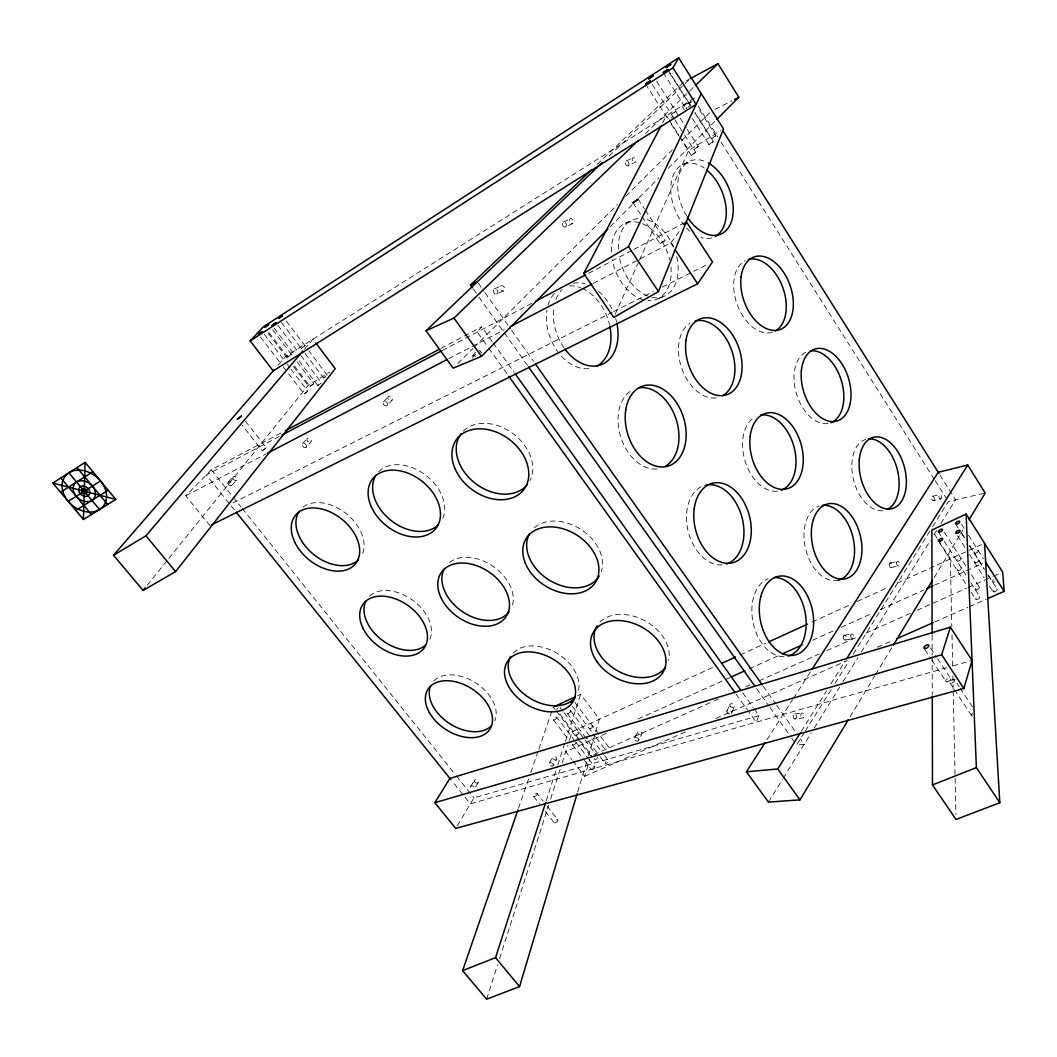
<?xml version="1.0" encoding="UTF-8"?>
<svg xmlns="http://www.w3.org/2000/svg" width="1057" height="1057" viewBox="0 0 1057 1057"><rect width="100%" height="100%" fill="white"/><g stroke="black" fill="none" stroke-linecap="round" stroke-linejoin="round"><path stroke-width="0.75" stroke-dasharray="5 3.75" d="M694.977 112.888L711.335 138.692L714.889 136.736L715.734 135.692L697.673 107.14M692.375 118.437L708.93 144.492L712.51 142.536L713.369 141.466L695.096 112.637M711.335 138.692L715.734 135.692M708.93 144.492L713.369 141.466M325.212 377.217L323.627 377.983L326.203 375.684M698.228 146.5L693.868 149.46L698.228 146.5L687.037 128.954M695.691 152.353L691.278 155.353L695.691 152.353L684.368 134.649M321.064 383.255L317.721 385.435L321.09 382.7M297.162 361.956L313.665 383.651L313.282 384.246L309.992 386.386L294.427 365.986M309.992 386.386L313.665 383.651M290.992 369.25L307.706 391.116L306.041 392.794L304.099 393.917L287.253 372.024M304.099 393.917L307.706 391.116M645.351 210.158L665.157 240.216L664.073 241.591L659.978 243.678L641.956 216.394M659.978 243.678L665.157 240.216M287.729 357.068L291.336 354.306L287.729 357.068L267.91 331.198M245.422 421.162L266.219 447.706L265.743 448.419L262.295 450.758L242.357 425.442M262.295 450.758L266.219 447.706M572.722 760.776L584.693 776.353L589.793 759.19M577.664 792.023L588.062 757.222M588.524 755.636L595.144 733.492M595.62 731.906L599.398 719.249L580.584 694.304L577.717 695.638M486.616 999.209L497.609 964.79M499.617 958.527L548.623 805.236M550.631 798.973L560.131 769.258M562.126 762.995L567.701 745.542M569.631 739.53L572.128 731.708L713.092 667.297M546.165 800.889L557.303 766.404M557.805 764.832L564.9 742.886M565.403 741.327L580.584 694.304M518.432 808.433L528.632 778.798M530.773 772.561L538.29 750.721M538.832 749.162L553.313 707.054L555.295 709.643M754.196 708.917L758.966 715.615L756.165 722.142L748.501 711.427M615.095 314.444L638.719 261.779M639.393 260.273L688.675 150.424L720.702 130.645M731.642 712.947L734.549 706.486M726.899 711.176L729.832 704.715M638.573 740.574A2.418 1.638 28 0 0 636.301 737.535A2.418 1.638 28 0 0 634.662 739.874A2.418 1.638 28 0 0 638.573 740.574L641.771 734.271A2.405 1.638 27.9 0 0 639.511 731.233A2.405 1.638 27.9 0 0 637.873 733.571A2.405 1.638 27.9 0 0 641.771 734.271M634.451 738.077L637.662 731.774M662.58 122.969L666.412 115.662L668.196 118.45M553.221 765.625A2.312 1.519 30 0 0 551.054 762.692A2.312 1.519 30 0 0 549.534 764.845A2.312 1.519 30 0 0 553.221 765.625L556.643 759.454A2.299 1.519 30 0 0 554.476 756.548A2.299 1.519 30 0 0 552.97 758.688A2.299 1.519 30 0 0 556.643 759.454M549.31 763.154L552.745 757.01M457.337 825.676L473.919 797.85L758.966 715.615M478.16 782.642L474.553 788.654A2.22 1.401 31.6 0 0 473.391 786.289A2.22 1.401 31.6 0 0 470.761 786.342A2.22 1.401 31.6 0 0 471.937 788.694M470.761 786.342L474.382 780.33M850.079 716.818L874.72 676.004M875.566 674.604L891.712 647.862M934.19 577.479L959.677 535.252M960.536 533.851L964.777 526.809M768.426 802.091L782.299 779.709M783.158 778.309L811.168 733.069M814.352 727.929L839.694 686.984M842.944 681.752L857.861 657.652M861.323 652.063L930.49 540.325M933.912 534.816L936.542 530.561M940.836 523.611L955.568 499.829L938.206 472.294M804.456 732.448L796.621 745.04L804.245 744.247L800.44 738.856M805.328 731.048L831.489 689.058M834.977 683.456L848.93 661.061M853.29 654.058L931.746 528.09M932.618 526.69L948.314 501.494L985.177 493.024M801.285 731.325L826.561 690.882M830.921 683.919L844.86 661.603M766.84 739.913L792.591 699.694M793.477 698.307L811.234 670.587M640.08 258.939L670.759 242.938L680.51 229.699M147.214 585.301L167.825 559.695M168.856 558.413L308.036 385.501L329.771 372.077M475.597 354.135L472.043 358.349A2.748 2.114 40.7 0 1 475.795 356.42M472.294 356.09L475.848 351.889M304.456 349.22L312.964 339.205L314.894 341.768M492.205 341.596L481.688 326.851L477.209 332.057L487.766 346.802M278.282 365.075L285.813 356.368L695.678 97.165M387.377 405.478A2.629 1.929 41.3 0 0 385.594 401.607A2.629 1.929 41.3 0 0 383.321 404.051A2.629 1.929 41.3 0 0 387.377 405.478L392.028 400.22A2.616 1.929 41.4 0 0 390.244 396.375A2.616 1.929 41.4 0 0 387.985 398.819A2.616 1.929 41.4 0 0 392.028 400.22M383.48 401.951L388.144 396.719M306.173 447.177A2.524 1.757 41.6 0 0 304.456 443.517A2.524 1.757 41.6 0 0 302.342 445.724A2.524 1.757 41.6 0 0 306.173 447.177L310.983 441.971A2.51 1.757 41.7 0 0 309.265 438.325A2.51 1.757 41.7 0 0 307.164 440.518A2.51 1.757 41.7 0 0 310.983 441.971M302.474 443.768L307.296 438.563M231.827 485.335L236.755 480.169M228.193 482.137L233.135 476.984M210.013 525.646L185.768 495.773L211.321 469.837L281.096 432.934M686.455 108.475L687.182 107.801M610.14 226.793L632.165 204.622M639.128 197.619L658.828 177.774M668.103 168.433L715.642 120.59M457.826 363.516L472.981 348.427M474.144 347.264L617.552 204.463M625.704 196.338L672.344 149.896M681.673 140.607L709.657 112.742M645.417 133.605L694.172 86.634M609.215 155.947L688.926 79.883M597.218 164.39L683.311 82.433L688.754 79.486M690.908 101.578L688.953 103.375L691.978 101.749M688.252 106.995L689.904 106.004M671.182 117.763L672.635 116.983M440.994 348.374L481.688 326.851M279.259 436.462L206.3 474.937L235.183 510.914M442.262 350.488L531.697 303.333M588.604 273.314L632.377 250.232M633.843 249.452L686.363 221.759M683.615 105.396L690.446 101.802M185.768 495.773L266.113 453.889M448.723 358.693L504.229 329.758M593.334 283.302L638.626 259.692M715.021 109.439L731.827 100.825M626.193 161.126L633.064 157.625M628.149 165.87A2.576 1.691 65.5 0 0 628.056 161.813A2.576 1.691 65.5 0 0 625.295 162.804A2.576 1.691 65.5 0 0 628.149 165.87L635.032 162.408A2.576 1.691 65.5 0 0 634.927 158.325A2.576 1.691 65.5 0 0 632.178 159.316A2.576 1.691 65.5 0 0 635.032 162.408M232.923 502.947L612.162 312.33M613.641 311.59L653.477 291.56M662.329 287.108L706.604 264.858M563.341 222.062L570.225 218.707M683.403 164.324L690.313 160.955M565.495 226.978A2.682 1.85 65.5 0 0 565.35 222.67A2.682 1.85 65.5 0 0 562.403 223.925A2.682 1.85 65.5 0 0 565.495 226.978L572.392 223.648A2.695 1.85 65.6 0 0 572.247 219.314A2.695 1.85 65.6 0 0 569.287 220.569A2.695 1.85 65.6 0 0 572.392 223.648M625.321 223.304L632.271 220.067M494.399 288.944L501.282 285.76M496.698 294.071A2.801 2.048 65.7 0 0 496.579 289.512A2.801 2.048 65.7 0 0 493.355 290.952A2.801 2.048 65.7 0 0 496.698 294.071L503.581 290.913A2.814 2.048 65.7 0 0 503.462 286.328A2.814 2.048 65.7 0 0 500.238 287.768A2.814 2.048 65.7 0 0 503.581 290.913M740.085 654.97L765.585 643.317M812.08 622.071L851.07 604.26M857.068 601.512L888.554 587.124M897.552 583.015L981.57 544.632M606.374 733.333L565.746 751.686L571.731 759.481M637.979 719.064L723.768 680.338M725.274 679.651L729.792 677.616M749.36 668.777L779.458 655.181M812.569 640.238L833.643 630.725M841.161 627.33L872.765 613.06M880.296 609.651L923.937 589.951M934.48 585.195L982.64 563.447M593.717 754.724L712.497 701.676M714.004 701.002L718.509 698.994M745.581 686.905L750.087 684.896M759.111 680.867L819.254 654.006M826.772 650.65L856.844 637.212M865.868 633.183L910.962 613.034M916.987 610.351L966.6 588.194M968.106 587.52L992.166 576.778M993.659 576.105L999.684 573.423M584.693 776.353L685.782 731.761M715.959 718.456L847.225 660.559M877.402 647.241L892.491 640.582M934.745 621.952L967.935 607.313M969.441 606.639L986.049 599.319M658.049 298.721L665.104 295.854M946.649 667.694L470.339 803.862L451.775 780.727M952.991 665.87L972.044 660.427M932.419 496.301L939.686 494.597M933.476 500.622A2.22 1.308 76.1 0 0 933.793 497.12A2.22 1.308 76.1 0 0 931.574 497.636A2.22 1.308 76.1 0 0 933.476 500.622L940.73 498.93A2.233 1.308 76.1 0 0 941.047 495.416A2.233 1.308 76.1 0 0 938.841 495.944A2.233 1.308 76.1 0 0 940.73 498.93M890.153 562.971L897.525 561.478M891.17 567.49L898.556 566.01M844.239 635.283L851.717 634.055M845.362 639.987L852.854 638.772M794.732 713.924L802.329 712.986M795.036 718.958A2.537 1.665 81.3 0 0 796.265 715.259A2.537 1.665 81.3 0 0 793.345 715.1A2.537 1.665 81.3 0 0 795.036 718.958L802.633 718.047A2.55 1.665 81.3 0 0 803.862 714.334A2.55 1.665 81.3 0 0 800.942 714.175A2.55 1.665 81.3 0 0 802.633 718.047M327.194 375.209L308.855 350.818M691.278 155.353L681.686 140.383M479.601 350.647A2.735 2.114 40.8 0 1 480.169 351.083L480.644 351.611M211.321 469.837L241.181 507.135M242.212 508.43L455.382 774.689M456.413 775.983L473.919 797.85M533.613 796.41L539.519 803.915M545.412 811.432L554.264 822.703M537.26 793.582A2.312 0.965 -39.1 0 1 534.961 796.41A2.312 0.965 -39.1 0 1 534.089 794.983A2.312 0.965 -39.1 0 1 537.26 793.582L543.153 801.1M547.09 806.108L557.885 819.902A2.299 1.004 -39.3 0 1 555.638 822.742A2.299 1.004 -39.3 0 1 554.714 821.263A2.299 1.004 -39.3 0 1 557.885 819.902M264.184 334.157L284.108 360.226M287.068 364.11L290.014 367.968M556.814 717.241A2.14 0.832 -37.9 0 1 554.7 719.791A2.14 0.832 -37.9 0 1 553.842 718.628A2.14 0.832 -37.9 0 1 556.814 717.241L574.942 740.97M575.893 742.225L587.798 757.803M588.789 759.098L594.747 766.893A2.114 0.898 -38.1 0 1 592.7 769.47A2.114 0.898 -38.1 0 1 591.775 768.214A2.114 0.898 -38.1 0 1 594.747 766.893M260.405 336.945L281.36 364.308M283.316 366.885L286.275 370.743M553.419 719.857L570.621 742.331M572.524 744.828L583.451 759.098M584.442 760.406L591.392 769.483M274.12 328.106L295.075 355.654M299.012 360.833L317.721 385.435M567.213 713.462L599.227 755.557M600.217 756.865L605.185 763.392M272.627 329.731L293.278 356.856M560.131 707.437L563.117 711.348M564.108 712.656L583.926 738.698M584.917 739.992L596.703 755.478M559.748 713.937L579.619 739.992M580.597 741.287L592.396 756.759M268.187 333.259L287.742 358.904M293.542 366.502L308.036 385.501M556.286 710.938L576.039 736.835M577.016 738.13L590.718 756.072M281.506 322.425L304.165 352.298M305.129 353.58L323.627 377.983M572.445 706.274L595.263 736.385M596.24 737.68L608.039 753.245M277.912 325.305L298.84 352.866M300.809 355.456L321.447 382.647M570.621 710.846L589.7 735.963M591.682 738.579L603.587 754.249M604.578 755.557L608.541 760.789A2.127 0.912 -37.9 0 1 606.507 763.365A2.127 0.912 -37.9 0 1 605.542 762.11A2.127 0.912 -37.9 0 1 608.541 760.789M286.249 320.945L307.878 349.537M574.823 702.363L599.583 735.091M600.574 736.399L611.369 750.668M488.717 348.149L507.888 374.958M736.029 694L747.537 710.079M493.157 342.944L514.204 372.434M742.714 692.837L753.231 707.582M478.266 283.17L483.987 291.256M484.938 292.604L510.676 329.004M511.628 330.352L533.547 361.362M763.26 686.27L775.653 703.803M776.604 705.151L795.67 732.118M473.325 289.103L478.094 295.828M479.046 297.176L527.681 365.762M756.561 688.556L768.954 706.036M769.919 707.384L790.9 736.967M791.852 738.314L794.705 742.344M632.958 202.759L641.057 215.033M949.86 682.703L953.467 688.16M954.365 689.534L971.489 715.444M924.822 649.513L930.953 658.788M931.838 660.123L945.87 681.342M638.164 199.231L644.453 208.797M954.709 679.849A2.814 1.401 -31 0 1 951.67 683.06A2.814 1.401 -31 0 1 950.481 680.933A2.814 1.401 -31 0 1 954.709 679.849L959.214 686.68M960.113 688.041L972.704 707.173M930.49 647.862L936.621 657.15M937.506 658.485L950.639 678.396M670.759 242.938L673.441 247.021M652.222 84.322L674.049 118.476M674.789 119.666L683.522 133.288M939.263 533.296L941.021 536.058M944.337 541.276L967.499 577.492M970.854 582.711L979.799 596.743M669.081 119.837L678.885 135.124M679.77 136.525L688.675 150.424M934.52 534.195L937.163 538.317M938.035 539.678L950.349 558.902L951.815 626.51M645.589 84.045L668.605 119.969M671.221 124.052L680.814 139.022M939.316 542.479L966.864 585.486M971.264 592.343L975.664 599.213M656.622 81.27L679.294 116.812M680.153 118.159L686.178 127.606M944.271 532.16L966.257 566.618M971.475 574.797L979.297 587.071M663.268 72.616L686.27 108.831M957.536 535.78L966.032 549.151M969.428 554.502L984.186 577.73M989.458 586.027L992.972 591.55M698.281 106.096L717.65 136.723M721.165 142.299L934.229 479.217M935.115 480.605L946.557 498.706M961.487 524.14L964.129 528.315M968.542 535.278L983.433 558.836M667.76 69.511L690.736 105.766A2.484 1.546 65.6 0 1 689.851 102.384A2.484 1.546 65.6 0 1 692.176 102.476M961.725 533.217L964.275 537.233M969.375 545.28L983.975 568.309M988.361 575.233L997.134 589.066M669.715 73.039L690.67 106.096M956.453 525.289L958.21 528.064M961.738 533.626L964.394 537.802M969.679 546.139L984.516 569.551M988.004 575.048L992.351 581.905A2.405 1.097 -29.9 0 0 995.047 581.575M481.16 352.84L481.027 352.285A2.735 2.114 40.8 0 1 481.212 352.906M952 634.755L952.714 667.747M952.899 675.991L953.176 689.19M953.216 690.842L955.911 814.524M932.129 635.31L932.182 655.049M932.182 656.688L932.274 694.515M684.236 109.664A2.471 1.546 65.5 0 1 682.848 106.625A2.471 1.546 65.5 0 1 684.619 105.489A2.471 1.546 65.5 0 1 686.31 108.329M722.195 564.9A40.827 27.786 75.8 0 1 687.592 528.645A40.827 27.786 75.8 0 1 706.261 485.004M588.908 368.629A42.954 30.309 68.4 0 1 546.931 310.045M547.949 305.447A42.954 30.309 68.4 0 1 555.189 292.498M569.485 285.892A42.954 30.309 68.4 0 1 580.584 287.676M581.984 288.244A42.954 30.309 68.4 0 1 609.466 324.525M564.028 347.845A43.165 30.323 68.4 0 1 553.894 307.045M555.929 299.382A43.165 30.323 68.4 0 1 562.139 289.433M573.264 283.263A43.165 30.323 68.4 0 1 584.772 283.725M598.407 291.177A43.165 30.323 68.4 0 1 613.007 311.194M615.716 318.646A43.165 30.323 68.4 0 1 616.508 321.685M657.044 468.991A41.765 29.068 72.3 0 1 620.736 436.951A41.765 29.068 72.3 0 1 632.218 390.086M676.678 256.64A41.315 27.588 67.9 0 1 650.465 296.951M647.849 296.092A41.315 27.588 67.9 0 1 618.966 255.067M618.385 249.108A41.315 27.588 67.9 0 1 639.366 218.495M647.029 219.631A41.315 27.588 67.9 0 1 673.335 246.598M686.614 215.892A39.638 25.196 67.5 0 1 679.862 172.674A39.638 25.196 67.5 0 1 706.856 162.263M882.952 510.69A36.704 22.474 75.3 0 1 853.435 479.402A36.704 22.474 75.3 0 1 865.762 439.435M828.001 423.5A37.471 23.413 73 0 1 795.868 391.737A37.471 23.413 73 0 1 809.028 351.122M772.363 332.281A38.382 24.324 70.3 0 1 737.429 305.116A38.382 24.324 70.3 0 1 745.357 260.55M711.903 237.825A39.466 25.209 67.5 0 1 700.831 237.455M689.983 231.258A39.466 25.209 67.5 0 1 686.574 228.061M684.725 226.013A39.466 25.209 67.5 0 1 672.582 177.048A39.466 25.209 67.5 0 1 704.239 168.116M670.904 266.892A41.131 27.588 67.8 0 1 648.086 300.637M643.422 299.844A41.131 27.588 67.8 0 1 612.254 259.692M611.422 252.253A41.131 27.588 67.8 0 1 640.08 222.842M642.669 223.793A41.131 27.588 67.8 0 1 669.662 259.639M716.316 397.868A39.994 26.544 71.2 0 1 681.752 368.351A39.994 26.544 71.2 0 1 690.049 323.165M777.437 491.161A39.056 25.474 74.2 0 1 745.238 461.539A39.056 25.474 74.2 0 1 754.381 417.37M838.558 580.095A38.29 24.377 76.8 0 1 805.896 549.997A38.29 24.377 76.8 0 1 819.175 506.065M783.977 656.674A40.047 26.504 78.6 0 1 753.046 622.441A40.047 26.504 78.6 0 1 768.082 578.694M479.653 350.726A2.735 2.114 40.8 0 1 480.222 351.149M303.015 507.162A38.409 26.108 38.9 0 1 346.009 513.477A38.409 26.108 38.9 0 1 362.366 554.185M599.914 622.19A39.994 28.499 29.1 0 1 645.365 621.04A39.994 28.499 29.1 0 1 668.592 660.202M449.489 562.456A39.03 27.363 34.5 0 1 494.636 567.411A39.03 27.363 34.5 0 1 511.377 608.132M378.591 471.779A40.007 28.486 38.2 0 1 426.618 475.941A40.007 28.486 38.2 0 1 440.994 521.616M534.313 527.76A40.774 29.873 32.6 0 1 581.205 529.636A40.774 29.873 32.6 0 1 601.248 571.639M433.766 681.038A36.678 24.166 32.9 0 1 476.033 683.113A36.678 24.166 32.9 0 1 494.768 720.861M369.501 596.095A37.457 25.143 35.8 0 1 412.864 600.35A37.457 25.143 35.8 0 1 429.472 640.146M463.31 431.124A41.765 31.208 37 0 1 513.002 433.595A41.765 31.208 37 0 1 529.914 480.618M513.16 653.067A38.237 26.214 31.3 0 1 558.03 653.939A38.237 26.214 31.3 0 1 577.413 693.577M729.422 713.951A2.537 1.784 25.4 0 1 726.872 711.321A2.537 1.784 25.4 0 1 729.964 710.41A2.537 1.784 25.4 0 1 731.431 713.369M597.76 756.997A2.101 0.885 -37.9 0 1 597.324 758.028M596.967 758.398A2.101 0.885 -37.9 0 1 594.853 759.521A2.101 0.885 -37.9 0 1 594.47 758.464M992.351 581.905A2.405 1.097 -29.9 0 1 993.778 579.764M587.626 738.539A2.14 0.872 -37.8 0 1 586.516 738.724M575.973 742.45A2.127 0.872 -38 0 1 573.819 744.789A2.127 0.872 -38 0 1 572.656 743.943M972.691 715.933A2.788 1.453 -30.7 0 1 972.585 713.171M556.748 709.524A2.127 0.819 -37.7 0 1 557.951 708.071M304.971 345.692L301.245 348.453L304.971 345.692M675.859 111.421L671.486 114.301L675.859 111.421M889.32 563.857A2.312 1.427 77.4 0 0 890.787 567.49A2.312 1.427 77.4 0 0 891.857 564.332A2.312 1.427 77.4 0 0 889.32 563.857M896.693 562.364A2.325 1.414 77.4 0 0 898.173 566.01A2.325 1.414 77.4 0 0 899.243 562.852A2.325 1.414 77.4 0 0 896.693 562.364M843.354 636.301A2.418 1.533 79.2 0 0 844.953 640.027A2.418 1.533 79.2 0 0 846.076 636.591A2.418 1.533 79.2 0 0 843.354 636.301M850.845 635.072A2.431 1.533 79.1 0 0 852.457 638.811A2.431 1.533 79.1 0 0 853.567 635.349A2.431 1.533 79.1 0 0 850.845 635.072M947.112 681.739A2.801 1.401 -31.1 0 0 950.758 678.753A2.801 1.401 -31.1 0 0 946.9 679.123A2.801 1.401 -31.1 0 0 947.112 681.739M730.176 706.195A2.524 1.784 25.3 0 0 734.338 706.908A2.524 1.784 25.3 0 0 732.052 703.711A2.524 1.784 25.3 0 0 730.176 706.195M474.421 781.519A2.206 1.401 31.6 0 0 477.909 782.907A2.206 1.401 31.6 0 0 476.482 780.026A2.206 1.401 31.6 0 0 474.421 781.519M232.923 478.306A2.405 1.612 41.9 0 0 236.424 480.433A2.405 1.612 41.9 0 0 235.5 476.984A2.405 1.612 41.9 0 0 232.923 478.306M227.982 483.459A2.418 1.612 41.8 0 0 231.496 485.586A2.418 1.612 41.8 0 0 230.558 482.137A2.418 1.612 41.8 0 0 227.982 483.459M976.245 589.819A2.391 1.097 -30.2 0 0 979.39 587.348A2.391 1.097 -30.2 0 0 976.139 587.745A2.391 1.097 -30.2 0 0 976.245 589.819M976.708 599.517A2.405 1.11 -30.2 0 0 979.879 597.02A2.405 1.11 -30.2 0 0 976.602 597.403A2.405 1.11 -30.2 0 0 976.708 599.517M994.042 591.841A2.431 1.123 -29.9 0 0 997.227 589.344A2.431 1.123 -29.9 0 0 993.897 589.74A2.431 1.123 -29.9 0 0 994.042 591.841M590.229 728.709A2.114 0.859 -37.6 0 0 592.792 726.225A2.114 0.859 -37.6 0 0 590.083 726.991A2.114 0.859 -37.6 0 0 590.229 728.709M576.963 734.774A2.114 0.859 -37.8 0 0 579.025 732.25A2.114 0.859 -37.8 0 0 576.065 733.598A2.114 0.859 -37.8 0 0 576.963 734.774M975.135 553.353A2.418 1.057 -30.2 0 0 978.32 550.869A2.418 1.057 -30.2 0 0 975.03 551.331A2.418 1.057 -30.2 0 0 975.135 553.353M957.946 561.175A2.405 1.057 -30.5 0 0 961.117 558.704A2.405 1.057 -30.5 0 0 957.88 559.153A2.405 1.057 -30.5 0 0 957.946 561.175M975.585 562.8A2.444 1.083 -30.2 0 0 978.808 560.276A2.444 1.083 -30.2 0 0 975.479 560.738A2.444 1.083 -30.2 0 0 975.585 562.8M958.223 570.648A2.431 1.083 -30.6 0 0 961.421 568.151A2.431 1.083 -30.6 0 0 958.157 568.587A2.431 1.083 -30.6 0 0 958.223 570.648M568.085 713.554A2.154 0.846 -37.7 0 0 570.701 711.057A2.154 0.846 -37.7 0 0 567.979 711.85A2.154 0.846 -37.7 0 0 568.085 713.554"/><path stroke-width="1.5" d="M83.45 519.463L85.115 462.398L52.85 483.049L83.45 519.463L115.808 499.419L85.115 462.398M963.852 688.517L972.044 660.427L950.388 627.158L449.899 778.401L434.837 802.686L455.712 828.397L963.852 688.517L941.668 654.785L950.388 627.158M517.89 809.992L462.609 970.643L486.616 999.209L519.555 986.591L577.188 793.609M462.609 970.643L495.548 957.629L545.663 802.448M661.061 125.889L583.741 273.459L613.747 317.457L658.471 291.521L723.49 128.928L678.673 57.791L263.299 326.851L250.165 340.909L273.221 370.915L696.114 104.418L672.992 67.859L678.673 57.791M583.741 273.459L628.505 246.625L701.253 93.637M765.07 742.688L746.427 771.808L768.426 802.091L799.951 799.872L848.375 719.645M893.416 645.034L932.499 580.293M969.031 519.767L985.177 493.024L967.723 465.001L938.206 472.294L812.133 669.2M746.427 771.808L777.767 768.967L800.413 732.712M846.604 658.815L967.723 465.001M211.492 524.919L697.633 283.791L712.51 261.885L686.363 221.759L684.421 224.401M273.974 370.042L113.522 555.242L143.091 590.427L175.607 571.573L335.214 368.721L315.871 343.049M143.091 590.427L145.153 587.864M113.522 555.242L145.958 535.807L302.328 351.717M602.08 162.765L426.011 330.775L453.162 368.153L481.464 356.341L607.828 229.131M716.805 119.415L738.83 97.244L717.954 63.711L690.115 78.746M426.011 330.775L453.955 318.051L638.283 140.475M695.361 85.485L717.954 63.711M472.373 287.755L470.471 285.06L591.233 170.085M250.165 340.909L672.992 67.859M60.553 492.218L92.844 471.713M68.216 501.335L100.534 480.988M75.84 510.412L108.184 490.223M285.456 430.635L439.54 349.14M282.034 434.995L441.231 351.043M536.071 301.02L585.684 274.846M267.58 453.136L447.256 359.459M510.069 326.719L591.88 284.069M734.628 99.398L738.83 97.244M470.471 285.06L477.315 281.823M554.753 706.38L574.849 696.986M987.555 598.658L1004.15 591.339L1002.683 572.075L966.138 514.072L931.878 530.072L932.129 633.672M722.09 663.188L735.593 657.018M768.584 641.943L807.574 624.132M731.299 676.929L744.841 670.812M782.471 653.834L802.038 644.995M926.949 588.59L932.974 585.869M897.023 638.587L933.239 622.613M984.543 543.272L999.816 802.712L956.017 819.479L932.485 784.955L976.377 767.607L966.138 514.072M434.837 802.686L941.668 654.785M52.85 483.049L115.808 499.419M60.844 477.936L91.457 514.495M68.89 472.783L99.53 509.5M76.976 467.604L107.642 504.466M145.958 535.807L175.607 571.573M495.548 957.629L519.555 986.591M236.213 512.196L450.744 779.445M453.955 318.051L481.464 356.341M777.767 768.967L799.951 799.872M508.853 376.292L735.077 692.652M515.155 373.768L740.798 690.155M535.45 364.057L762.308 684.923M528.645 367.109L754.658 685.861M628.505 246.625L658.471 291.521M976.377 767.607L999.816 802.712M675.238 249.743L697.633 283.791M985.639 562.086L1004.15 591.339M722.644 130.341L938.867 473.338M932.274 696.153L932.485 784.955M639.445 387.734A41.765 29.068 72.3 0 1 675.938 418.678A41.765 29.068 72.3 0 1 665.646 466.084M706.261 485.004A40.827 27.786 75.8 0 1 742.12 517.864A40.827 27.786 75.8 0 1 726.476 564.028M609.81 326.032A42.954 30.309 68.4 0 1 596.478 366.33M616.852 323.204A43.165 30.323 68.4 0 1 603.23 363.819A43.165 30.323 68.4 0 1 564.953 349.127M708.296 163.016A39.638 25.196 67.5 0 1 731.008 222.683A39.638 25.196 67.5 0 1 687.394 217.134M868.656 438.906A36.704 22.474 75.3 0 1 897.195 469.083A36.704 22.474 75.3 0 1 887.18 509.461M810.547 350.871A37.471 23.413 73 0 1 841.636 381.551A37.471 23.413 73 0 1 830.947 422.694M748.343 259.427A38.382 24.324 70.3 0 1 782.537 286.817A38.382 24.324 70.3 0 1 775.283 331.013M706.552 169.86A39.466 25.209 67.5 0 1 725.829 205.798A39.466 25.209 67.5 0 1 715.523 236.292M695.176 320.984A39.994 26.544 71.2 0 1 731.272 349.167A39.994 26.544 71.2 0 1 722.856 395.595M760.63 415.057A39.056 25.474 74.2 0 1 793.913 446.583A39.056 25.474 74.2 0 1 781.308 490.197M822.28 505.378A38.29 24.377 76.8 0 1 853.21 538.357A38.29 24.377 76.8 0 1 838.558 580.095M774.873 577.466A40.047 26.504 78.6 0 1 805.328 613.747A40.047 26.504 78.6 0 1 788.112 656.053M358.495 559.8A38.409 26.108 38.9 0 1 313.268 554.145A38.409 26.108 38.9 0 1 299.276 511.152M665.566 667.033A39.994 28.499 29.1 0 1 616.033 669.9A39.994 28.499 29.1 0 1 597.139 625.744M509.157 611.805A39.03 27.363 34.5 0 1 463.085 612.082A39.03 27.363 34.5 0 1 444.046 569.102M438.1 525.012A40.007 28.486 38.2 0 1 390.733 520.216A40.007 28.486 38.2 0 1 375.843 475.333M599.266 575.92A40.774 29.873 32.6 0 1 549.785 580.425A40.774 29.873 32.6 0 1 529.425 533.877M491.175 726.053A36.678 24.166 32.9 0 1 449.423 723.45A36.678 24.166 32.9 0 1 430.41 686.376M425.416 645.298A37.457 25.143 35.8 0 1 382.634 640.555A37.457 25.143 35.8 0 1 365.669 601.433M527.205 484.701A41.765 31.208 37 0 1 475.135 483.221A41.765 31.208 37 0 1 461.156 433.595M575.338 697.131A38.237 26.214 31.3 0 1 529.227 697.752A38.237 26.214 31.3 0 1 510.716 656.384M570.846 702.429A2.127 0.832 -37.5 0 1 571.203 702.059M572.075 701.386A2.127 0.832 -37.5 0 1 572.537 701.135M670.667 64.451L666.227 67.516L670.667 64.451M667.76 69.511L663.268 72.616L667.76 69.511M638.164 199.231L632.958 202.759L638.164 199.231M282.311 315.739L278.572 318.421L282.311 315.739M653.134 75.8L648.721 78.852L653.134 75.8M650.042 80.953L645.589 84.045L650.042 80.953M275.917 322.676L272.151 325.384L275.917 322.676M268.689 324.552L264.95 327.313L268.689 324.552M241.472 416.114L237.402 419.14L241.472 416.114M262.189 331.541L258.516 334.342L262.189 331.541M694.211 508.787A41.012 27.799 75.8 0 0 732.475 562.786A41.012 27.799 75.8 0 0 740.983 497.398A41.012 27.799 75.8 0 0 694.211 508.787M625.731 410.09A41.963 29.081 72.4 0 0 665.804 466.639A41.963 29.081 72.4 0 0 675.555 401.277A41.963 29.081 72.4 0 0 625.731 410.09M760.829 596.531A40.232 26.504 78.6 0 0 791.495 655.485A40.232 26.504 78.6 0 0 807.072 595.104A40.232 26.504 78.6 0 0 760.829 596.531M813.401 519.463A38.448 24.364 76.7 0 0 839.549 579.011A38.448 24.364 76.7 0 0 856.936 525.514A38.448 24.364 76.7 0 0 813.401 519.463M750.166 436.422A39.228 25.46 74.2 0 0 786.064 489.047A39.228 25.46 74.2 0 0 793.437 427.57A39.228 25.46 74.2 0 0 750.166 436.422M685.98 340.499A40.179 26.544 71.2 0 0 723.503 395.503A40.179 26.544 71.2 0 0 731.986 334.104A40.179 26.544 71.2 0 0 685.98 340.499M859.301 459.518A36.863 22.461 75.3 0 0 891.712 508.721A36.863 22.461 75.3 0 0 897.195 450.692A36.863 22.461 75.3 0 0 859.301 459.518M801.431 370.109A37.629 23.386 73 0 0 835.215 421.399A37.629 23.386 73 0 0 841.61 363.423A37.629 23.386 73 0 0 801.431 370.109M741.102 276.868A38.541 24.311 70.4 0 0 776.34 330.379A38.541 24.311 70.4 0 0 783.726 272.508A38.541 24.311 70.4 0 0 741.102 276.868M925.166 648.549A2.827 1.348 -31.4 0 0 928.852 645.55A2.827 1.348 -31.4 0 0 925.007 645.999A2.827 1.348 -31.4 0 0 925.166 648.549M429.353 712.51A36.823 24.166 32.9 0 0 487.502 732.039A36.823 24.166 32.9 0 0 459.927 683.02A36.823 24.166 32.9 0 0 429.353 712.51M362.908 628.056A37.616 25.143 35.7 0 0 421.386 651.059A37.616 25.143 35.7 0 0 396.454 599.227A37.616 25.143 35.7 0 0 362.908 628.056M294.943 542.518A38.581 26.108 38.9 0 0 354.095 565.31A38.581 26.108 38.9 0 0 327.406 510.782A38.581 26.108 38.9 0 0 294.943 542.518M511.522 690.908A38.409 26.214 31.3 0 0 572.656 702.125A38.409 26.214 31.3 0 0 535.886 652.592A38.409 26.214 31.3 0 0 511.522 690.908M440.677 597.02A39.201 27.376 34.4 0 0 502.326 620.776A39.201 27.376 34.4 0 0 477.856 566.129A39.201 27.376 34.4 0 0 440.677 597.02M371.443 507.083A40.192 28.513 38.1 0 0 433.859 530.614A40.192 28.513 38.1 0 0 407.553 473.007A40.192 28.513 38.1 0 0 371.443 507.083M597.205 661.999A40.179 28.513 29.1 0 0 662.356 673.296A40.179 28.513 29.1 0 0 625.176 621.186A40.179 28.513 29.1 0 0 597.205 661.999M525.329 563.222A40.959 29.887 32.6 0 0 590.506 587.784A40.959 29.887 32.6 0 0 566.684 530.006A40.959 29.887 32.6 0 0 525.329 563.222M454.893 468.436A41.963 31.248 36.9 0 0 520.929 492.734A41.963 31.248 36.9 0 0 495.178 431.679A41.963 31.248 36.9 0 0 454.893 468.436M79.381 492.47A6.065 4.664 38.3 0 0 89.013 494.993A6.065 4.664 38.3 0 0 84.428 486.167A6.065 4.664 38.3 0 0 79.381 492.47M74.479 493.685A12.129 9.328 38.3 0 0 93.756 498.759A12.129 9.328 38.3 0 0 84.613 481.107A12.129 9.328 38.3 0 0 74.479 493.685M81.825 491.849A3.026 2.339 38.3 0 0 86.648 493.104A3.026 2.339 38.3 0 0 84.349 488.704A3.026 2.339 38.3 0 0 81.825 491.849M64.662 496.01A24.258 18.656 38.3 0 0 103.203 506.277A24.258 18.656 38.3 0 0 85.049 470.946A24.258 18.656 38.3 0 0 64.662 496.01M956.876 533.336A2.458 1.044 -30.5 0 0 960.113 530.812A2.458 1.044 -30.5 0 0 956.81 531.327A2.458 1.044 -30.5 0 0 956.876 533.336M939.475 541.395A2.444 1.044 -30.9 0 0 942.712 538.872A2.444 1.044 -30.9 0 0 939.448 539.374A2.444 1.044 -30.9 0 0 939.475 541.395M956.598 524.113A2.431 1.031 -30.5 0 0 959.809 521.616A2.431 1.031 -30.5 0 0 956.532 522.145A2.431 1.031 -30.5 0 0 956.598 524.113M939.382 532.133A2.418 1.017 -30.9 0 0 942.58 529.649A2.418 1.017 -30.9 0 0 939.356 530.165A2.418 1.017 -30.9 0 0 939.382 532.133"/></g></svg>
